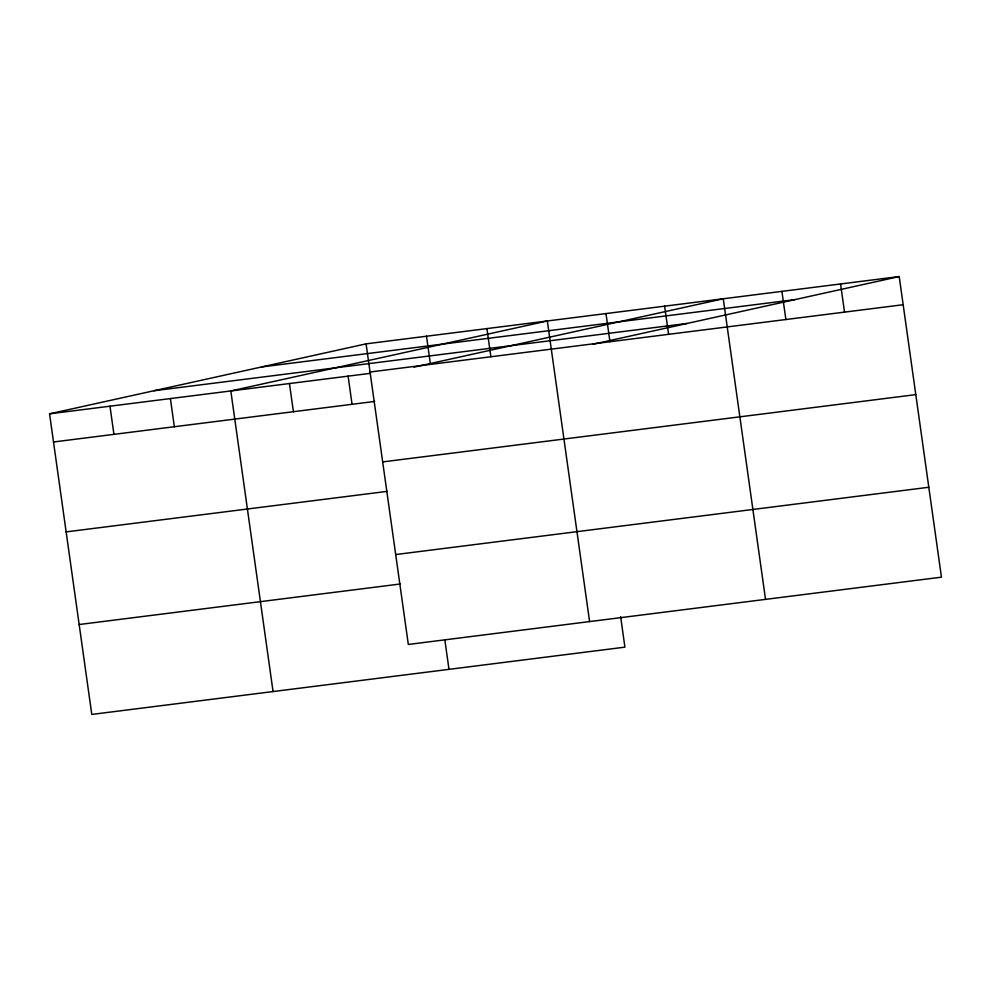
<?xml version="1.0" encoding="UTF-8"?>
<svg xmlns="http://www.w3.org/2000/svg" width="991" height="991" viewBox="0 0 991 991"><rect width="100%" height="100%" fill="white"/><g stroke="black" fill="none" stroke-linecap="round" stroke-linejoin="round"><path stroke-width="1.49" d="M620.639 616.675L624.912 647.148L91.791 714.437L49.55 413.829L366.088 343.852L899.209 276.563L941.45 577.171L408.329 644.46L366.088 343.852M413.99 367.141L723.269 298.774L765.523 599.369M592.829 344.298L899.209 276.563M261.624 366.943L794.745 299.654M154.001 390.739L687.122 323.45M370.039 372.009L903.16 304.72M49.55 413.829L370.646 373.297M53.502 441.986L374.61 401.454M382.675 461.917L915.795 394.629M66.137 531.894L387.246 491.363M395.694 554.551L928.815 487.262M79.156 624.528L400.265 583.996M840.554 283.959L844.518 312.128M781.911 291.366L785.875 319.523M664.627 306.169L668.591 334.326M605.984 313.577L609.948 341.734M589.595 621.58L547.342 320.973L230.816 390.95L273.058 691.557M486.928 328.603L490.879 356.76M426.502 336.222L430.466 364.378M444.922 640.397L448.985 669.359M348.101 376.146L352.053 404.303M289.459 383.554L293.41 411.711M170.39 398.58L174.342 426.737M109.976 406.199L113.928 434.355"/></g></svg>
